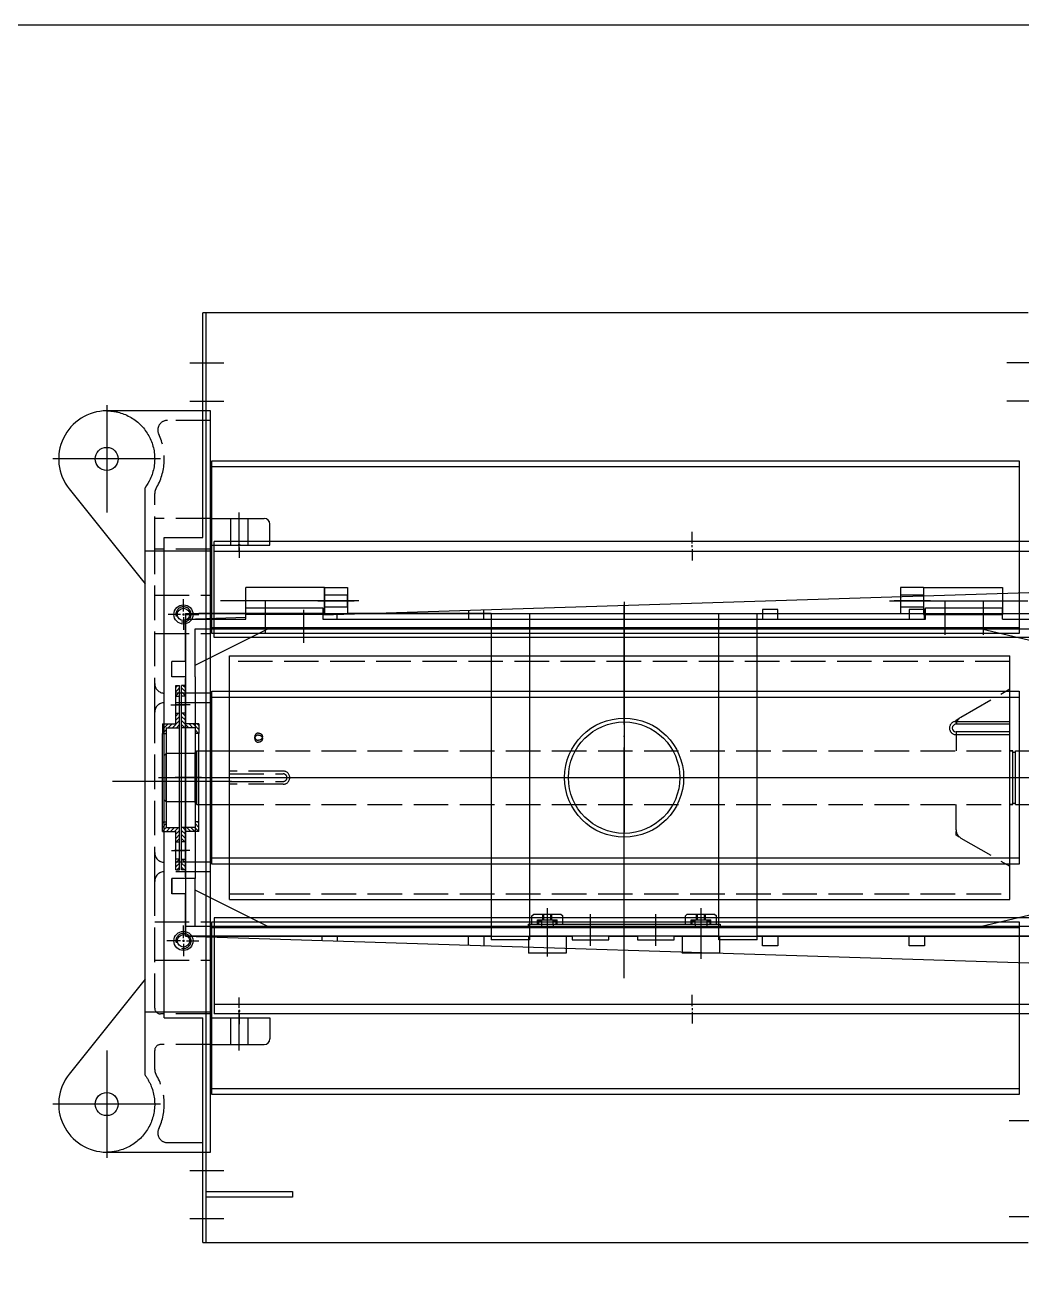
# Model space of a CAD drawing. Extents: x 66 to 2307, y 60 to 1695.
# Drawn here: x 734 to 1253, y 1042 to 1695 of the extents above; entities that cross this region are included whole.
import ezdxf
from ezdxf.enums import TextEntityAlignment as Align

# ---------------------------------------------------------------- set-up
doc = ezdxf.new("R2010")
doc.units = 0
doc.header["$LTSCALE"] = 6
doc.header["$MEASUREMENT"] = 0
for name, pattern in [('CENTER', [22, 20, -1, 0, -1]), ('DASHED', [4, 3, -1]), ('HATCH', [200000, 200000, 0]), ('THIN', [200000, 200000, 0])]:
    doc.linetypes.add(name, pattern=pattern)
doc.layers.get('0').update_dxf_attribs({"linetype": 'CONTINUOUS'})
for name, color, linetype in [('B-COVER', 7, 'CONTINUOUS'), ('BORDER', 7, 'CONTINUOUS'), ('COV-FIT', 2, 'CONTINUOUS'), ('L-FOOT', 140, 'CONTINUOUS'), ('R-FOOT', 140, 'CONTINUOUS'), ('ROLLCOVE', 3, 'CONTINUOUS'), ('ROLLER', 210, 'CONTINUOUS'), ('SCRNUT', 81, 'CONTINUOUS'), ('SIDEFOOT', 5, 'CONTINUOUS'), ('SOCKET', 4, 'CONTINUOUS'), ('STOPPICE', 5, 'CONTINUOUS'), ('TABLET', 212, 'CONTINUOUS')]:
    doc.layers.add(name, color=color, linetype=linetype)
doc.styles.add('CHINA', font='romans.shx', dxfattribs={"bigfont": 'chineset.shx'})

# ---------------------------------------------------------------- blocks, each defined once
blk = doc.blocks.new('A3HOR')
blk.add_lwpolyline([(-186.5, -155), (186.5, -155), (186.5, 117), (-186.5, 117), (-186.5, -155)])
at = {"color": 2, "linetype": 'CONTINUOUS', "style": 'CHINA'}
for height, p in [(2.8, (174.17, -123.79)), (3.5, (58.26, -126.91)), (2.8, (94.89, -126.92)), (2.8, (132.06, -126.75)), (3.5, (58.26, -132.91)), (2.8, (94.89, -132.93)), (2.8, (132.06, -132.53)), (3, (174.18, -132.52)), (2.8, (132.06, -138.55)), (2.8, (174.17, -138.67)), (5.2, (67.5, -145.25)), (2.8, (174.17, -148)), (2.8, (132.02, -151.37))]:
    blk.add_attdef('***', text='', height=height, dxfattribs=at).set_placement(p, align=Align.MIDDLE)
blk = doc.blocks.new('*X4')
at = {"color": 0, "linetype": 'HATCH'}
for p, q in [((1310.7, 311.56), (1313.68, 314.54)), ((1310.7, 313.68), (1311.56, 314.54)), ((1313.8, 312.54), (1315.7, 314.44)), ((1361.7, 313.77), (1362.47, 314.54)), ((1362.59, 312.54), (1364.59, 314.54)), ((1364.7, 312.53), (1366.7, 314.53)), ((1290.7, 306.41), (1291.83, 307.54)), ((1291.95, 305.54), (1293.95, 307.54)), ((1294.07, 305.54), (1296.07, 307.54)), ((1305.2, 306.06), (1306.68, 307.54)), ((1306.8, 305.54), (1308.8, 307.54)), ((1308.92, 305.54), (1312.7, 309.32)), ((1310.7, 309.44), (1312.7, 311.44)), ((1311.04, 305.54), (1312.7, 307.2)), ((1364.7, 310.41), (1366.7, 312.41)), ((1364.7, 308.28), (1366.7, 310.28)), ((1364.7, 306.16), (1366.7, 308.16)), ((1366.2, 305.54), (1368.2, 307.54)), ((1368.32, 305.54), (1370.32, 307.54)), ((1370.44, 305.54), (1372.2, 307.3)), ((1381.2, 305.69), (1383.05, 307.54)), ((1383.17, 305.54), (1385.17, 307.54)), ((1385.29, 305.54), (1386.7, 306.95)), ((1296.19, 305.54), (1296.2, 305.55))]:
    blk.add_line(p, q, dxfattribs=at)

msp = doc.modelspace()

# ---------------------------------------------------------------- linework, layer by layer
at = {"layer": 'B-COVER'}
for p, q in [((812.69, 1347.73), (812.69, 1350.62)), ((812.69, 1350.62), (814.69, 1350.62)), ((814.69, 1347.73), (814.69, 1350.62)), ((815.69, 1347.73), (815.69, 1350.62)), ((817.69, 1350.62), (815.69, 1350.62)), ((817.69, 1347.73), (817.69, 1350.62)), ((812.69, 1330.62), (812.69, 1347.73)), ((814.69, 1328.91), (814.69, 1347.73)), ((815.69, 1328.91), (815.69, 1347.73)), ((817.69, 1330.62), (817.69, 1347.73)), ((805.69, 1330.62), (805.69, 1325.62)), ((805.69, 1274.62), (805.69, 1325.62)), ((807.69, 1328.62), (807.69, 1302.62)), ((814.69, 1276.33), (814.69, 1328.91)), ((815.69, 1276.33), (815.69, 1328.91)), ((822.69, 1328.62), (822.69, 1302.62)), ((824.69, 1330.62), (824.69, 1325.62)), ((824.69, 1274.62), (824.69, 1325.62)), ((807.69, 1302.62), (807.69, 1276.62)), ((822.69, 1302.62), (822.69, 1276.62)), ((812.69, 1257.52), (812.69, 1274.72)), ((814.69, 1257.52), (814.69, 1276.33)), ((815.69, 1257.52), (815.69, 1276.33)), ((817.69, 1257.52), (817.69, 1274.72)), ((812.69, 1254.62), (812.69, 1257.52)), ((812.69, 1254.62), (814.69, 1254.62)), ((814.69, 1254.62), (814.69, 1257.52)), ((815.69, 1254.62), (815.69, 1257.52)), ((817.69, 1254.62), (815.69, 1254.62)), ((817.69, 1254.62), (817.69, 1257.52))]:
    msp.add_line(p, q, dxfattribs=at)
at = {"layer": 'B-COVER', "linetype": 'CONTINUOUS'}
for p, q in [((812.69, 1345.12), (814.69, 1345.12)), ((817.69, 1345.12), (815.69, 1345.12)), ((812.69, 1336.12), (814.69, 1336.12)), ((817.69, 1336.12), (815.69, 1336.12)), ((805.69, 1330.62), (812.69, 1330.62)), ((805.69, 1325.62), (807.69, 1325.62)), ((807.69, 1328.62), (814.69, 1328.62)), ((822.69, 1328.62), (815.69, 1328.62)), ((824.69, 1330.62), (817.69, 1330.62)), ((824.69, 1325.62), (822.69, 1325.62)), ((805.69, 1279.62), (807.69, 1279.62)), ((824.69, 1279.62), (822.69, 1279.62)), ((805.69, 1274.62), (812.69, 1274.62)), ((807.69, 1276.62), (814.69, 1276.62)), ((822.69, 1276.62), (815.69, 1276.62)), ((824.69, 1274.62), (817.69, 1274.62)), ((812.69, 1269.12), (814.69, 1269.12)), ((817.69, 1269.12), (815.69, 1269.12)), ((814.69, 1260.12), (812.69, 1260.12)), ((815.69, 1260.12), (817.69, 1260.12))]:
    msp.add_line(p, q, dxfattribs=at)
at = {"layer": 'B-COVER', "linetype": 'CENTER'}
for p, q in [((810.16, 1340.62), (818.03, 1340.62)), ((820.21, 1340.62), (812.34, 1340.62)), ((804.27, 1302.62), (817.97, 1302.62)), ((826.1, 1302.62), (812.4, 1302.62)), ((810.45, 1264.62), (818.33, 1264.62)), ((819.92, 1264.62), (812.05, 1264.62))]:
    msp.add_line(p, q, dxfattribs=at)
at = {"layer": 'COV-FIT', "linetype": 'CONTINUOUS'}
for p, q in [((890.19, 1401.62), (849.19, 1401.62)), ((849.19, 1387.62), (849.19, 1401.62)), ((890.19, 1387.62), (890.19, 1401.62)), ((890.19, 1397.87), (902.19, 1397.87)), ((902.19, 1391.37), (902.19, 1397.87)), ((1190.19, 1397.87), (1202.19, 1397.87)), ((1190.19, 1397.87), (1190.19, 1391.37)), ((1202.19, 1401.62), (1243.19, 1401.62)), ((1202.19, 1401.62), (1202.19, 1387.62)), ((1243.19, 1401.62), (1243.19, 1387.62)), ((902.19, 1391.37), (890.19, 1391.37)), ((1202.19, 1391.37), (1190.19, 1391.37)), ((890.19, 1387.62), (849.19, 1387.62)), ((1202.19, 1387.62), (1243.19, 1387.62))]:
    msp.add_line(p, q, dxfattribs=at)
at = {"layer": 'COV-FIT', "linetype": 'CENTER'}
for p, q in [((907.95, 1394.62), (835.91, 1394.62)), ((1184.42, 1394.62), (1256.46, 1394.62))]:
    msp.add_line(p, q, dxfattribs=at)
at = {"layer": 'L-FOOT', "linetype": 'CENTER'}
for p, q in [((845.69, 1425.55), (845.69, 1431)), ((845.69, 1425.55), (845.69, 1431)), ((1081.69, 1424.63), (1081.69, 1430.63)), ((1081.69, 1424.63), (1081.69, 1430.63)), ((845.19, 1424.05), (846.19, 1424.05)), ((845.19, 1424.05), (846.19, 1424.05)), ((845.69, 1423.55), (845.69, 1424.55)), ((845.69, 1423.55), (845.69, 1424.55)), ((845.69, 1422.55), (845.69, 1417.1)), ((845.69, 1422.55), (845.69, 1417.1)), ((1081.69, 1422.63), (1081.69, 1423.63)), ((1081.69, 1422.63), (1081.69, 1423.63)), ((1081.69, 1421.63), (1081.69, 1415.63)), ((1081.69, 1421.63), (1081.69, 1415.63))]:
    msp.add_line(p, q, dxfattribs=at)
at = {"layer": 'L-FOOT'}
for p, q in [((1378.69, 1425.62), (832.69, 1425.62)), ((1378.69, 1425.62), (832.69, 1425.62)), ((832.69, 1375.62), (832.69, 1425.62)), ((832.69, 1375.62), (832.69, 1425.62)), ((832.69, 1420.62), (1378.69, 1420.62)), ((832.69, 1420.62), (1378.69, 1420.62)), ((1378.69, 1375.62), (832.69, 1375.62)), ((1378.69, 1375.62), (832.69, 1375.62))]:
    msp.add_line(p, q, dxfattribs=at)
at = {"layer": 'R-FOOT'}
for p, q in [((1378.69, 1229.62), (832.69, 1229.62)), ((1378.69, 1229.62), (832.69, 1229.62)), ((832.69, 1229.62), (832.69, 1179.62)), ((832.69, 1229.62), (832.69, 1179.62)), ((832.69, 1184.62), (1378.69, 1184.62)), ((832.69, 1184.62), (1378.69, 1184.62)), ((1378.69, 1179.62), (832.69, 1179.62)), ((1378.69, 1179.62), (832.69, 1179.62))]:
    msp.add_line(p, q, dxfattribs=at)
at = {"layer": 'R-FOOT', "linetype": 'CENTER'}
for p, q in [((845.69, 1182.7), (845.69, 1188.15)), ((845.69, 1182.7), (845.69, 1188.15)), ((1081.69, 1183.62), (1081.69, 1189.62)), ((1081.69, 1183.62), (1081.69, 1189.62)), ((845.19, 1181.2), (846.19, 1181.2)), ((845.19, 1181.2), (846.19, 1181.2)), ((845.69, 1181.7), (845.69, 1180.7)), ((845.69, 1181.7), (845.69, 1180.7)), ((1081.69, 1182.62), (1081.69, 1181.62)), ((1081.69, 1182.62), (1081.69, 1181.62)), ((845.69, 1179.7), (845.69, 1174.25)), ((845.69, 1179.7), (845.69, 1174.25)), ((1081.69, 1180.62), (1081.69, 1174.62)), ((1081.69, 1180.62), (1081.69, 1174.62))]:
    msp.add_line(p, q, dxfattribs=at)
at = {"layer": 'ROLLCOVE', "linetype": 'CONTINUOUS'}
for p, q in [((889.19, 1387.39), (1338.19, 1401.62)), ((849.19, 1385.12), (849.19, 1391.12)), ((849.19, 1391.12), (889.19, 1391.12)), ((889.19, 1391.12), (889.19, 1385.12)), ((965.19, 1389.8), (965.19, 1385.12)), ((973.19, 1385.12), (973.19, 1390.12)), ((1126.19, 1390.12), (1118.19, 1390.12)), ((1118.19, 1390.12), (1118.19, 1385.12)), ((1126.19, 1385.12), (1126.19, 1390.12)), ((1202.69, 1390.12), (1194.69, 1390.12)), ((1194.69, 1390.12), (1194.69, 1385.12)), ((1202.69, 1385.12), (1202.69, 1390.12)), ((1203.19, 1391.12), (1243.19, 1391.12)), ((1203.19, 1385.12), (1203.19, 1391.12)), ((1243.19, 1385.12), (1243.19, 1391.12)), ((817.69, 1385.12), (849.19, 1386.12)), ((817.69, 1385.12), (817.71, 1385.13)), ((817.69, 1385.12), (849.19, 1385.12)), ((817.69, 1363.12), (817.69, 1385.12)), ((889.19, 1385.12), (1203.19, 1385.12)), ((896.69, 1385.12), (896.69, 1387.63)), ((1149.59, 1385.13), (1153.94, 1385.13)), ((1149.59, 1385.12), (1153.94, 1385.12)), ((1153.94, 1385.13), (1153.94, 1385.12)), ((1243.19, 1385.12), (1338.19, 1385.12)), ((822.69, 1380.12), (1338.19, 1380.12)), ((822.69, 1361.12), (860.69, 1380.12)), ((822.69, 1355.12), (822.69, 1380.12)), ((1232.36, 1380.12), (1269.59, 1371.33)), ((817.69, 1363.12), (810.69, 1363.12)), ((810.69, 1355.12), (810.69, 1363.12)), ((817.69, 1355.12), (810.69, 1355.12)), ((817.69, 1355.12), (817.69, 1250.12)), ((822.69, 1355.12), (822.69, 1250.12)), ((810.69, 1242.12), (810.69, 1250.12)), ((810.69, 1250.12), (810.69, 1242.12)), ((817.69, 1250.12), (810.69, 1250.12)), ((822.69, 1250.12), (817.69, 1250.12)), ((822.69, 1225.12), (822.69, 1250.12)), ((817.69, 1242.12), (810.69, 1242.12)), ((817.69, 1224.12), (817.69, 1242.12)), ((860.69, 1225.12), (822.69, 1244.12)), ((1269.59, 1233.92), (1232.36, 1225.12)), ((1338.19, 1225.12), (817.69, 1225.12)), ((817.69, 1220.12), (817.69, 1224.12)), ((817.69, 1220.12), (1338.19, 1203.62)), ((817.69, 1220.12), (1019.17, 1220.12)), ((888.69, 1220.12), (888.69, 1217.87)), ((896.69, 1220.12), (896.69, 1217.62)), ((965.19, 1215.45), (965.19, 1220.12)), ((973.19, 1220.12), (973.19, 1215.12)), ((1019.17, 1220.12), (1019.17, 1218.12)), ((1038.17, 1220.12), (1053.17, 1220.12)), ((1038.17, 1218.12), (1038.17, 1220.12)), ((1053.17, 1220.12), (1053.17, 1218.12)), ((1072.17, 1220.12), (1338.19, 1220.12)), ((1072.17, 1218.12), (1072.17, 1220.12)), ((1118.19, 1215.12), (1118.19, 1220.12)), ((1126.19, 1220.12), (1126.19, 1215.12)), ((1194.69, 1215.12), (1194.69, 1220.12)), ((1202.69, 1220.12), (1202.69, 1215.12)), ((1019.17, 1218.12), (1038.17, 1218.12)), ((1019.17, 1218.12), (1038.17, 1218.12)), ((1053.17, 1218.12), (1072.17, 1218.12)), ((1053.17, 1218.12), (1072.17, 1218.12)), ((1126.19, 1215.12), (1118.19, 1215.12)), ((1202.69, 1215.12), (1194.69, 1215.12)), ((1015.94, 1211.3), (996.44, 1211.3)), ((1095.94, 1211.3), (1076.44, 1211.3))]:
    msp.add_line(p, q, dxfattribs=at)
at = {"layer": 'ROLLCOVE', "linetype": 'CENTER'}
for p, q in [((859.19, 1394.92), (859.19, 1377.72)), ((879.19, 1390.07), (879.19, 1372.88)), ((1213.19, 1394.12), (1213.19, 1376.93)), ((1233.19, 1394.12), (1233.19, 1376.93)), ((817.69, 1302.62), (1365.59, 1302.62)), ((1006.19, 1230.52), (1006.19, 1209.55)), ((1028.67, 1215.12), (1028.67, 1231.6)), ((1062.67, 1215.12), (1062.67, 1231.6)), ((1086.19, 1229.32), (1086.19, 1208.35))]:
    msp.add_line(p, q, dxfattribs=at)
at = {"layer": 'ROLLCOVE', "linetype": 'DASHED'}
for p, q in [((996.44, 1220.12), (996.44, 1211.3)), ((1015.94, 1220.12), (1015.94, 1211.3)), ((1076.44, 1220.12), (1076.44, 1211.3)), ((1095.94, 1220.12), (1095.94, 1211.3))]:
    msp.add_line(p, q, dxfattribs=at)
at = {"layer": 'ROLLER', "linetype": 'CONTINUOUS'}
for p, q in [((840.59, 1366.12), (1247.09, 1366.12)), ((840.59, 1302.62), (840.59, 1366.12)), ((1247.09, 1239.12), (1247.09, 1366.12)), ((1247.09, 1330.45), (1219.09, 1330.45)), ((1247.09, 1326.45), (1219.09, 1326.45)), ((806.59, 1314.12), (807.59, 1315.12)), ((806.59, 1291.12), (806.59, 1314.12)), ((807.59, 1311.46), (807.59, 1315.12)), ((822.69, 1315.12), (807.59, 1315.12)), ((807.59, 1290.12), (807.59, 1311.46)), ((822.69, 1315.62), (823.69, 1316.62)), ((822.69, 1289.62), (822.69, 1315.62)), ((822.69, 1311.46), (822.69, 1290.12)), ((823.69, 1316.62), (840.59, 1316.62)), ((823.69, 1312.52), (823.69, 1316.62)), ((823.69, 1288.62), (823.69, 1312.52)), ((1247.09, 1316.62), (1248.59, 1316.62)), ((1248.59, 1316.62), (1247.09, 1316.62)), ((1248.59, 1288.62), (1248.59, 1316.62)), ((1250.09, 1316.62), (1268.49, 1316.62)), ((1250.09, 1288.62), (1250.09, 1316.62)), ((840.59, 1239.12), (840.59, 1302.62)), ((806.59, 1291.12), (807.59, 1290.12)), ((822.69, 1290.12), (807.59, 1290.12)), ((822.69, 1289.62), (823.69, 1288.62)), ((823.69, 1288.62), (840.59, 1288.62)), ((1247.09, 1288.62), (1248.59, 1288.62)), ((1248.59, 1288.62), (1247.09, 1288.62)), ((1250.09, 1288.62), (1268.49, 1288.62)), ((840.59, 1239.12), (1247.09, 1239.12))]:
    msp.add_line(p, q, dxfattribs=at)
at = {"layer": 'ROLLER', "linetype": 'DASHED'}
for p, q in [((1247.09, 1363.12), (840.59, 1363.12)), ((1221.59, 1334.07), (1247.09, 1348.79)), ((1219.09, 1326.45), (1219.09, 1316.62)), ((853.79, 1322.95), (853.79, 1323.95)), ((857.79, 1322.95), (857.79, 1323.95)), ((840.59, 1316.62), (1247.09, 1316.62)), ((868.59, 1306.06), (840.59, 1306.06)), ((840.59, 1304.62), (868.59, 1304.62)), ((840.59, 1300.62), (868.59, 1300.62)), ((868.59, 1299.19), (840.59, 1299.19)), ((840.59, 1288.62), (1247.09, 1288.62)), ((1219.09, 1275.51), (1219.09, 1288.62)), ((1221.59, 1271.18), (1247.09, 1256.46)), ((840.59, 1242.12), (1247.09, 1242.12))]:
    msp.add_line(p, q, dxfattribs=at)
at = {"layer": 'ROLLER', "linetype": 'THIN'}
for p, q in [((1219.09, 1332.62), (1220.72, 1333.57)), ((1219.09, 1330.74), (1219.09, 1332.62)), ((1219.09, 1331.89), (1247.09, 1331.89)), ((1219.09, 1325.02), (1247.09, 1325.02)), ((1219.09, 1272.62), (1219.09, 1274.51)), ((1220.72, 1271.68), (1219.09, 1272.62))]:
    msp.add_line(p, q, dxfattribs=at)
at = {"layer": 'ROLLER'}
for p, q in [((1248.59, 1315.87), (1250.09, 1315.87)), ((1248.59, 1289.37), (1250.09, 1289.37))]:
    msp.add_line(p, q, dxfattribs=at)
at = {"layer": 'ROLLER', "linetype": 'CENTER'}
msp.add_line((803.59, 1302.62), (1317.69, 1302.62), dxfattribs=at)
at = {"layer": 'ROLLER', "linetype": 'DASHED', "flags": 128}
for points in [[(855.79, 1325.83), (855.49, 1325.81), (855.38, 1325.79), (855.28, 1325.77), (855.21, 1325.75), (855.14, 1325.73), (855.08, 1325.71), (855.03, 1325.69), (854.98, 1325.67), (854.89, 1325.63), (854.81, 1325.59), (854.74, 1325.55), (854.67, 1325.51), (854.61, 1325.47), (854.55, 1325.43), (854.5, 1325.39), (854.45, 1325.35), (854.4, 1325.31), (854.36, 1325.27), (854.32, 1325.23), (854.28, 1325.19), (854.25, 1325.15), (854.21, 1325.11), (854.18, 1325.07), (854.15, 1325.03), (854.12, 1324.99), (854.09, 1324.95), (854.04, 1324.87), (854, 1324.79), (853.96, 1324.71), (853.92, 1324.63), (853.89, 1324.55), (853.86, 1324.47), (853.84, 1324.39), (853.82, 1324.31), (853.81, 1324.23), (853.8, 1324.15), (853.79, 1324.07), (853.79, 1323.99), (853.79, 1323.91), (853.79, 1323.83), (853.8, 1323.75), (853.81, 1323.67), (853.82, 1323.59), (853.84, 1323.51), (853.86, 1323.43), (853.89, 1323.35), (853.92, 1323.27), (853.96, 1323.19), (854, 1323.11), (854.04, 1323.03), (854.09, 1322.95), (854.12, 1322.91), (854.15, 1322.87), (854.18, 1322.83), (854.21, 1322.79), (854.25, 1322.75), (854.28, 1322.71), (854.32, 1322.67), (854.36, 1322.63), (854.4, 1322.59), (854.45, 1322.54), (854.5, 1322.5), (854.55, 1322.46), (854.61, 1322.42), (854.67, 1322.38), (854.74, 1322.34), (854.81, 1322.3), (854.89, 1322.26), (854.98, 1322.22), (855.21, 1322.14), (855.79, 1322.06)], [(855.79, 1324.83), (855.49, 1324.81), (855.38, 1324.79), (855.28, 1324.77), (855.21, 1324.75), (855.08, 1324.71), (854.98, 1324.67), (854.89, 1324.63), (854.81, 1324.59), (854.74, 1324.55), (854.67, 1324.51), (854.61, 1324.47), (854.55, 1324.43), (854.5, 1324.39), (854.45, 1324.35), (854.4, 1324.31), (854.36, 1324.27), (854.32, 1324.23), (854.28, 1324.19), (854.25, 1324.15), (854.21, 1324.11), (854.18, 1324.07), (854.15, 1324.03), (854.12, 1323.99), (854.09, 1323.95), (854.04, 1323.87), (854, 1323.79), (853.96, 1323.71), (853.92, 1323.63), (853.89, 1323.55), (853.86, 1323.47), (853.84, 1323.39), (853.82, 1323.31), (853.81, 1323.23), (853.8, 1323.15), (853.79, 1323.07), (853.79, 1322.99), (853.79, 1322.91), (853.79, 1322.83), (853.8, 1322.75), (853.81, 1322.67), (853.82, 1322.59), (853.84, 1322.51), (853.86, 1322.43), (853.89, 1322.35), (853.92, 1322.27), (853.96, 1322.19), (854, 1322.11), (854.04, 1322.03), (854.09, 1321.95), (854.12, 1321.91), (854.15, 1321.87), (854.18, 1321.83), (854.21, 1321.79), (854.25, 1321.75), (854.28, 1321.71), (854.32, 1321.67), (854.36, 1321.63), (854.4, 1321.58), (854.45, 1321.54), (854.5, 1321.5), (854.55, 1321.46), (854.61, 1321.42), (854.67, 1321.38), (854.74, 1321.34), (854.81, 1321.3), (854.89, 1321.26), (854.98, 1321.22), (855.08, 1321.18), (855.21, 1321.14), (855.38, 1321.1), (855.79, 1321.06)], [(855.79, 1325.83), (856.08, 1325.81), (856.2, 1325.79), (856.29, 1325.77), (856.36, 1325.75), (856.43, 1325.73), (856.49, 1325.71), (856.54, 1325.69), (856.59, 1325.67), (856.68, 1325.63), (856.76, 1325.59), (856.84, 1325.55), (856.9, 1325.51), (856.96, 1325.47), (857.02, 1325.43), (857.07, 1325.39), (857.12, 1325.35), (857.17, 1325.31), (857.21, 1325.27), (857.25, 1325.23), (857.29, 1325.19), (857.33, 1325.15), (857.36, 1325.11), (857.39, 1325.07), (857.42, 1325.03), (857.45, 1324.99), (857.48, 1324.95), (857.53, 1324.87), (857.57, 1324.79), (857.61, 1324.71), (857.65, 1324.63), (857.68, 1324.55), (857.71, 1324.47), (857.73, 1324.39), (857.75, 1324.31), (857.76, 1324.23), (857.77, 1324.15), (857.78, 1324.07), (857.79, 1323.99), (857.79, 1323.91), (857.78, 1323.83), (857.77, 1323.75), (857.76, 1323.67), (857.75, 1323.59), (857.73, 1323.51), (857.71, 1323.43), (857.68, 1323.35), (857.65, 1323.27), (857.61, 1323.19), (857.57, 1323.11), (857.53, 1323.03), (857.48, 1322.95), (857.45, 1322.91), (857.42, 1322.87), (857.39, 1322.83), (857.36, 1322.79), (857.33, 1322.75), (857.29, 1322.71), (857.25, 1322.67), (857.21, 1322.63), (857.17, 1322.59), (857.12, 1322.54), (857.07, 1322.5), (857.02, 1322.46), (856.96, 1322.42), (856.9, 1322.38), (856.84, 1322.34), (856.76, 1322.3), (856.68, 1322.26), (856.59, 1322.22), (856.36, 1322.14), (855.79, 1322.06)], [(855.79, 1324.83), (856.08, 1324.81), (856.2, 1324.79), (856.29, 1324.77), (856.36, 1324.75), (856.49, 1324.71), (856.59, 1324.67), (856.68, 1324.63), (856.76, 1324.59), (856.84, 1324.55), (856.9, 1324.51), (856.96, 1324.47), (857.02, 1324.43), (857.07, 1324.39), (857.12, 1324.35), (857.17, 1324.31), (857.21, 1324.27), (857.25, 1324.23), (857.29, 1324.19), (857.33, 1324.15), (857.36, 1324.11), (857.39, 1324.07), (857.42, 1324.03), (857.45, 1323.99), (857.48, 1323.95), (857.53, 1323.87), (857.57, 1323.79), (857.61, 1323.71), (857.65, 1323.63), (857.68, 1323.55), (857.71, 1323.47), (857.73, 1323.39), (857.75, 1323.31), (857.76, 1323.23), (857.77, 1323.15), (857.78, 1323.07), (857.79, 1322.99), (857.79, 1322.91), (857.78, 1322.83), (857.77, 1322.75), (857.76, 1322.67), (857.75, 1322.59), (857.73, 1322.51), (857.71, 1322.43), (857.68, 1322.35), (857.65, 1322.27), (857.61, 1322.19), (857.57, 1322.11), (857.53, 1322.03), (857.48, 1321.95), (857.45, 1321.91), (857.42, 1321.87), (857.39, 1321.83), (857.36, 1321.79), (857.33, 1321.75), (857.29, 1321.71), (857.25, 1321.67), (857.21, 1321.63), (857.17, 1321.58), (857.12, 1321.54), (857.07, 1321.5), (857.02, 1321.46), (856.96, 1321.42), (856.9, 1321.38), (856.84, 1321.34), (856.76, 1321.3), (856.68, 1321.26), (856.59, 1321.22), (856.49, 1321.18), (856.36, 1321.14), (856.2, 1321.1), (855.79, 1321.06)]]:
    msp.add_lwpolyline(points, dxfattribs=at)
at = {"layer": 'ROLLER', "linetype": 'THIN'}
msp.add_arc((1219.09, 1328.45), 3.44, 90, 270, dxfattribs=at)
at = {"layer": 'ROLLER', "linetype": 'DASHED'}
for centre, radius, start, end in [((1224.09, 1329.74), 5, 120, 171.75824), ((868.59, 1302.62), 3.44, 270, 90), ((868.59, 1302.62), 2, 270, 90), ((1224.09, 1275.51), 5, 180, 240)]:
    msp.add_arc(centre, radius, start, end, dxfattribs=at)
at = {"layer": 'ROLLER', "linetype": 'CONTINUOUS'}
msp.add_arc((1219.09, 1328.45), 2, 90, 270, dxfattribs=at)
at = {"layer": 'SCRNUT', "linetype": 'CENTER'}
for p, q in [((1006.19, 1234.62), (1006.19, 1223.06)), ((1086.19, 1234.62), (1086.19, 1223.06))]:
    msp.add_line(p, q, dxfattribs=at)
at = {"layer": 'SCRNUT', "linetype": 'CONTINUOUS'}
for p, q in [((998.09, 1230.62), (999.09, 1231.62)), ((998.09, 1226.32), (998.09, 1230.62)), ((999.09, 1231.62), (1013.29, 1231.62)), ((1013.29, 1231.62), (1014.29, 1230.62)), ((1014.29, 1226.32), (1014.29, 1230.62)), ((1078.09, 1230.62), (1079.09, 1231.62)), ((1078.09, 1226.32), (1078.09, 1230.62)), ((1079.09, 1231.62), (1093.29, 1231.62)), ((1093.29, 1231.62), (1094.29, 1230.62)), ((1094.29, 1226.32), (1094.29, 1230.62)), ((998.09, 1226.32), (1001.09, 1226.32)), ((1011.29, 1226.32), (1014.29, 1226.32)), ((1078.09, 1226.32), (1081.09, 1226.32)), ((1091.29, 1226.32), (1094.29, 1226.32))]:
    msp.add_line(p, q, dxfattribs=at)
at = {"layer": 'SCRNUT', "linetype": 'DASHED'}
for p, q in [((1001.09, 1226.32), (1001.09, 1228.62)), ((1001.09, 1228.62), (1011.29, 1228.62)), ((1003.81, 1228.62), (1003.81, 1231.62)), ((1004.34, 1228.62), (1004.34, 1231.62)), ((1008.04, 1228.62), (1008.04, 1231.62)), ((1008.57, 1228.62), (1008.57, 1231.62)), ((1011.29, 1226.32), (1011.29, 1228.62)), ((1081.09, 1228.62), (1091.29, 1228.62)), ((1081.09, 1226.32), (1081.09, 1228.62)), ((1083.81, 1228.62), (1083.81, 1231.62)), ((1084.34, 1228.62), (1084.34, 1231.62)), ((1088.04, 1228.62), (1088.04, 1231.62)), ((1088.57, 1228.62), (1088.57, 1231.62)), ((1091.29, 1226.32), (1091.29, 1228.62))]:
    msp.add_line(p, q, dxfattribs=at)
at = {"layer": 'SIDEFOOT', "linetype": 'CENTER'}
for p, q in [((776.69, 1496.62), (776.69, 1440.62)), ((804.69, 1468.62), (748.69, 1468.62)), ((845.69, 1420.62), (845.69, 1440.62)), ((816.69, 1389.12), (816.69, 1394.57)), ((815.19, 1387.62), (809.74, 1387.62)), ((816.19, 1387.62), (817.19, 1387.62)), ((816.69, 1388.12), (816.69, 1387.12)), ((816.69, 1386.12), (816.69, 1380.67)), ((818.19, 1387.62), (823.64, 1387.62)), ((841.72, 1300.62), (779.78, 1300.62)), ((816.69, 1219.12), (816.69, 1224.57)), ((815.19, 1217.62), (809.74, 1217.62)), ((816.19, 1217.62), (817.19, 1217.62)), ((816.69, 1218.12), (816.69, 1217.12)), ((816.69, 1216.12), (816.69, 1210.67)), ((818.19, 1217.62), (823.64, 1217.62)), ((845.69, 1160.62), (845.69, 1180.62)), ((776.69, 1160.62), (776.69, 1104.62)), ((804.69, 1132.62), (748.69, 1132.62))]:
    msp.add_line(p, q, dxfattribs=at)
at = {"layer": 'SIDEFOOT'}
for p, q in [((830.69, 1493.62), (776.69, 1493.62)), ((830.69, 1420.62), (830.69, 1493.62)), ((757.17, 1453), (796.69, 1403.62)), ((796.69, 1420.62), (796.69, 1453.62)), ((830.69, 1437.62), (858.69, 1437.62)), ((861.69, 1423.62), (861.69, 1434.62)), ((830.69, 1423.62), (861.69, 1423.62)), ((796.69, 1180.62), (796.69, 1420.62)), ((830.69, 1420.62), (796.69, 1420.62)), ((830.69, 1180.62), (830.69, 1420.62)), ((796.69, 1197.62), (757.17, 1148.25)), ((796.69, 1147.62), (796.69, 1180.62)), ((796.69, 1180.62), (830.69, 1180.62)), ((830.69, 1107.62), (830.69, 1180.62)), ((830.69, 1177.62), (861.69, 1177.62)), ((861.69, 1177.62), (861.69, 1166.62)), ((830.69, 1163.62), (858.69, 1163.62)), ((776.69, 1107.62), (830.69, 1107.62)), ((776.69, 1107.62), (776.69, 1107.62))]:
    msp.add_line(p, q, dxfattribs=at)
at = {"layer": 'SIDEFOOT', "linetype": 'DASHED'}
for p, q in [((830.69, 1488.62), (808.31, 1488.62)), ((801.69, 1420.62), (801.69, 1450.6)), ((830.69, 1437.62), (801.69, 1437.62)), ((841.19, 1437.62), (841.19, 1423.62)), ((850.19, 1437.62), (850.19, 1423.62)), ((830.69, 1421.62), (801.69, 1421.62)), ((801.69, 1336.65), (801.69, 1420.62)), ((801.69, 1397.62), (830.69, 1397.62)), ((801.69, 1377.62), (830.69, 1377.62)), ((830.69, 1346.65), (806.69, 1346.65)), ((830.69, 1341.65), (806.69, 1341.65)), ((801.69, 1248.6), (801.69, 1336.65)), ((830.69, 1258.6), (806.69, 1258.6)), ((830.69, 1253.6), (806.69, 1253.6)), ((801.69, 1182.62), (801.69, 1248.6)), ((801.69, 1227.62), (830.69, 1227.62)), ((801.69, 1207.62), (830.69, 1207.62)), ((830.69, 1179.62), (804.69, 1179.62)), ((841.19, 1177.62), (841.19, 1163.62)), ((850.19, 1177.62), (850.19, 1163.62)), ((830.69, 1163.62), (804.69, 1163.62)), ((801.69, 1150.65), (801.69, 1160.62)), ((808.31, 1112.62), (830.69, 1112.62))]:
    msp.add_line(p, q, dxfattribs=at)
at = {"layer": 'SIDEFOOT', "flags": 128}
for points in [[(776.69, 1493.62), (777.11, 1493.62), (777.52, 1493.61), (777.94, 1493.59), (778.36, 1493.57), (778.77, 1493.54), (779.19, 1493.5), (779.61, 1493.45), (780.02, 1493.4), (780.43, 1493.34), (780.85, 1493.28), (781.26, 1493.2), (781.67, 1493.12), (782.08, 1493.04), (782.48, 1492.94), (783.29, 1492.74), (784.09, 1492.5), (784.89, 1492.24), (785.67, 1491.95), (786.45, 1491.64), (787.21, 1491.3), (787.96, 1490.94), (788.7, 1490.55), (789.43, 1490.13), (790.14, 1489.7), (790.84, 1489.24), (791.52, 1488.75), (792.18, 1488.24), (792.83, 1487.72), (793.46, 1487.17), (794.07, 1486.6), (794.66, 1486), (795.23, 1485.39), (795.78, 1484.77), (796.31, 1484.12), (796.81, 1483.45), (797.3, 1482.77), (797.76, 1482.08), (798.2, 1481.36), (798.61, 1480.64), (799, 1479.9), (799.36, 1479.15), (799.7, 1478.38), (800.02, 1477.61), (800.3, 1476.83), (800.56, 1476.03), (800.8, 1475.23), (801.01, 1474.42), (801.19, 1473.6), (801.34, 1472.78), (801.46, 1471.96), (801.56, 1471.13), (801.63, 1470.29), (801.67, 1469.46), (801.69, 1468.62), (801.67, 1467.79), (801.63, 1466.95), (801.56, 1466.12), (801.46, 1465.29), (801.34, 1464.47), (801.19, 1463.64), (801.01, 1462.83), (800.8, 1462.02), (800.56, 1461.22), (800.3, 1460.42), (800.02, 1459.64), (799.7, 1458.86), (799.36, 1458.1), (798.78, 1456.93), (798.14, 1455.79), (797.44, 1454.69), (796.69, 1453.62)], [(796.69, 1147.62), (796.94, 1147.29), (797.18, 1146.95), (797.41, 1146.6), (797.64, 1146.26), (797.87, 1145.9), (798.09, 1145.55), (798.3, 1145.19), (798.51, 1144.82), (798.71, 1144.46), (798.9, 1144.09), (799.09, 1143.72), (799.27, 1143.34), (799.45, 1142.96), (799.62, 1142.58), (799.94, 1141.81), (800.23, 1141.03), (800.5, 1140.23), (800.74, 1139.43), (800.96, 1138.63), (801.14, 1137.81), (801.3, 1136.99), (801.44, 1136.17), (801.54, 1135.34), (801.62, 1134.51), (801.67, 1133.67), (801.69, 1132.84), (801.68, 1132), (801.64, 1131.17), (801.58, 1130.33), (801.49, 1129.5), (801.37, 1128.68), (801.23, 1127.85), (801.05, 1127.04), (800.85, 1126.22), (800.63, 1125.42), (800.37, 1124.62), (800.09, 1123.84), (799.79, 1123.06), (799.45, 1122.29), (799.1, 1121.54), (798.71, 1120.8), (798.3, 1120.07), (797.87, 1119.35), (797.42, 1118.65), (796.94, 1117.97), (796.44, 1117.3), (795.92, 1116.65), (795.37, 1116.01), (794.8, 1115.4), (794.22, 1114.8), (793.61, 1114.23), (792.99, 1113.67), (792.35, 1113.14), (791.69, 1112.62), (791.01, 1112.13), (790.32, 1111.67), (789.61, 1111.22), (788.89, 1110.8), (788.15, 1110.41), (787.4, 1110.04), (786.64, 1109.69), (785.87, 1109.37), (785.09, 1109.08), (784.3, 1108.81), (783.5, 1108.57), (782.69, 1108.36), (781.88, 1108.17), (780.59, 1107.93), (779.3, 1107.76), (777.99, 1107.66), (776.69, 1107.62)]]:
    msp.add_lwpolyline(points, dxfattribs=at)
at = {"layer": 'SIDEFOOT'}
for centre in [(776.69, 1468.62), (776.69, 1132.62)]:
    msp.add_circle(centre, 6, dxfattribs=at)
at = {"layer": 'SIDEFOOT', "linetype": 'CONTINUOUS'}
for centre in [(816.69, 1387.62), (816.69, 1217.62)]:
    msp.add_circle(centre, 3.25, dxfattribs=at)
at = {"layer": 'SIDEFOOT'}
for centre, radius, start, end in [((776.69, 1468.62), 25, 90, 218.67086), ((776.69, 1468.62), 25, 78.94104, 90), ((858.69, 1434.62), 3, 0, 90), ((858.69, 1166.62), 3, 270, 0), ((776.69, 1132.62), 25, 141.32914, 270.00002), ((776.69, 1132.62), 25, 270.00001, 281.05957)]:
    msp.add_arc(centre, radius, start, end, dxfattribs=at)
at = {"layer": 'SIDEFOOT', "linetype": 'DASHED'}
for centre, radius, start, end in [((808.31, 1483.62), 5, 90, 205.37639), ((776.69, 1468.62), 30, 328.99538, 25.37639), ((806.69, 1450.6), 5, 148.99538, 180), ((806.69, 1351.65), 5, 180, 270), ((806.69, 1336.65), 5, 90, 180), ((806.69, 1263.6), 5, 180, 270), ((806.69, 1248.6), 5, 90, 180), ((804.69, 1182.62), 3, 180, 270), ((804.69, 1160.62), 3, 90, 180), ((806.69, 1150.65), 5, 180, 211.00091), ((776.69, 1132.62), 30, 334.62255, 31.00091), ((808.31, 1117.62), 5, 154.62255, 270)]:
    msp.add_arc(centre, radius, start, end, dxfattribs=at)
at = {"layer": 'SIDEFOOT', "linetype": 'THIN'}
for centre in [(816.69, 1387.62), (816.69, 1217.62)]:
    msp.add_arc(centre, 3.95, 255, 195, dxfattribs=at)
at = {"layer": 'SOCKET', "linetype": 'CONTINUOUS'}
for p, q in [((890.19, 1401.62), (890.19, 1388.12)), ((890.19, 1401.62), (902.19, 1401.62)), ((902.19, 1401.62), (902.19, 1388.12)), ((1190.19, 1401.62), (1190.19, 1388.12)), ((1202.19, 1401.62), (1190.19, 1401.62)), ((1202.19, 1401.62), (1202.19, 1388.12)), ((817.69, 1388.12), (890.19, 1388.12)), ((817.69, 1388.12), (817.69, 1354.21)), ((890.19, 1388.12), (824.69, 1388.12)), ((890.19, 1388.12), (1202.19, 1388.12)), ((976.88, 1388.12), (902.19, 1388.12)), ((976.88, 1388.12), (976.88, 1349.39)), ((996.88, 1388.12), (996.88, 1349.39)), ((1095.49, 1349.39), (1095.49, 1388.12)), ((1115.49, 1349.39), (1115.49, 1388.12)), ((1202.19, 1388.12), (1274.69, 1388.12)), ((817.69, 1251.04), (817.69, 1354.21)), ((976.88, 1349.39), (976.88, 1255.86)), ((996.88, 1349.39), (996.88, 1255.86)), ((1095.49, 1255.86), (1095.49, 1349.39)), ((1115.49, 1255.86), (1115.49, 1349.39)), ((976.88, 1255.86), (976.88, 1218.12)), ((996.88, 1255.86), (996.88, 1218.12)), ((1095.49, 1218.12), (1095.49, 1255.86)), ((1115.49, 1218.12), (1115.49, 1255.86)), ((817.69, 1251.04), (817.69, 1220.12)), ((976.88, 1220.12), (817.69, 1220.12)), ((1095.49, 1220.12), (996.88, 1220.12)), ((1274.69, 1220.12), (1115.49, 1220.12)), ((996.88, 1218.12), (976.88, 1218.12)), ((1115.49, 1218.12), (1095.49, 1218.12))]:
    msp.add_line(p, q, dxfattribs=at)
at = {"layer": 'SOCKET', "linetype": 'CENTER'}
for p, q in [((886.62, 1394.62), (905.56, 1394.62)), ((1046.19, 1394.22), (1046.19, 1270.62)), ((1046.19, 1198.28), (1046.19, 1392.62)), ((1205.75, 1394.62), (1186.81, 1394.62)), ((1014.19, 1302.62), (1078.19, 1302.62))]:
    msp.add_line(p, q, dxfattribs=at)
at = {"layer": 'SOCKET', "linetype": 'CONTINUOUS'}
for radius in [31, 29]:
    msp.add_circle((1046.19, 1302.62), radius, dxfattribs=at)
at = {"layer": 'STOPPICE', "linetype": 'CONTINUOUS'}
for p, q in [((1001.59, 1228.12), (1001.59, 1226.32)), ((1001.59, 1228.12), (1003.19, 1228.12)), ((1003.19, 1228.12), (1003.19, 1226.32)), ((1009.19, 1226.32), (1009.19, 1228.12)), ((1009.19, 1228.12), (1010.79, 1228.12)), ((1010.79, 1226.32), (1010.79, 1228.12)), ((1081.59, 1226.32), (1081.59, 1228.12)), ((1083.19, 1228.12), (1081.59, 1228.12)), ((1083.19, 1226.32), (1083.19, 1228.12)), ((1089.19, 1228.12), (1089.19, 1226.32)), ((1090.79, 1228.12), (1089.19, 1228.12)), ((1090.79, 1228.12), (1090.79, 1226.32)), ((996.19, 1226.32), (1096.19, 1226.32)), ((996.19, 1226.32), (996.19, 1225.12)), ((996.19, 1225.12), (1096.19, 1225.12)), ((1096.19, 1226.32), (1096.19, 1225.12))]:
    msp.add_line(p, q, dxfattribs=at)
at = {"layer": 'STOPPICE', "linetype": 'DASHED'}
for p, q in [((1003.19, 1226.32), (1003.19, 1225.12)), ((1009.19, 1226.32), (1009.19, 1225.12)), ((1083.19, 1226.32), (1083.19, 1225.12)), ((1089.19, 1226.32), (1089.19, 1225.12))]:
    msp.add_line(p, q, dxfattribs=at)
at = {"layer": 'TABLET'}
for p, q in [((1256.69, 1544.62), (826.69, 1544.62)), ((826.69, 1427.62), (826.69, 1544.62)), ((828.49, 1060.62), (828.49, 1544.62)), ((831.49, 1467.62), (1251.89, 1467.62)), ((831.49, 1377.62), (831.49, 1467.62)), ((831.49, 1464.62), (1251.89, 1464.62)), ((1251.89, 1467.62), (1251.89, 1377.62)), ((806.69, 1177.62), (806.69, 1427.62)), ((806.69, 1427.62), (826.69, 1427.62)), ((1251.89, 1380.62), (831.49, 1380.62)), ((1251.89, 1377.62), (831.49, 1377.62)), ((831.49, 1347.62), (1251.89, 1347.62)), ((831.49, 1257.62), (831.49, 1347.62)), ((831.49, 1344.62), (1251.89, 1344.62)), ((1251.89, 1347.62), (1251.89, 1257.62)), ((1251.89, 1260.62), (831.49, 1260.62)), ((1251.89, 1257.62), (831.49, 1257.62)), ((831.49, 1227.62), (1251.89, 1227.62)), ((831.49, 1137.62), (831.49, 1227.62)), ((1251.89, 1227.62), (1251.89, 1137.62)), ((831.49, 1224.62), (1251.89, 1224.62)), ((806.69, 1177.62), (826.69, 1177.62)), ((826.69, 1060.62), (826.69, 1177.62)), ((1251.89, 1140.62), (831.49, 1140.62)), ((1251.89, 1137.62), (831.49, 1137.62)), ((828.49, 1087.12), (873.49, 1087.12)), ((873.49, 1084.12), (828.49, 1084.12)), ((873.49, 1087.12), (873.49, 1084.12)), ((826.69, 1060.62), (1251.69, 1060.62)), ((1251.69, 1060.62), (1256.69, 1060.62))]:
    msp.add_line(p, q, dxfattribs=at)
at = {"layer": 'TABLET', "linetype": 'CENTER'}
for p, q in [((820.01, 1518.62), (837.78, 1518.62)), ((1263.36, 1518.62), (1245.6, 1518.62)), ((820.01, 1498.62), (837.78, 1498.62)), ((1263.36, 1498.62), (1245.6, 1498.62)), ((816.69, 1389.12), (816.69, 1395.62)), ((815.19, 1387.62), (808.69, 1387.62)), ((817.19, 1387.62), (816.19, 1387.62)), ((816.69, 1388.12), (816.69, 1387.12)), ((816.69, 1386.12), (816.69, 1379.62)), ((818.19, 1387.62), (824.69, 1387.62)), ((816.69, 1219.12), (816.69, 1225.62)), ((815.19, 1217.62), (807.94, 1217.62)), ((817.19, 1217.62), (816.19, 1217.62)), ((816.69, 1218.12), (816.69, 1217.12)), ((816.69, 1216.12), (816.69, 1209.62)), ((818.19, 1217.62), (824.69, 1217.62)), ((1246.71, 1124.12), (1265.83, 1124.12)), ((820.01, 1098.12), (837.78, 1098.12)), ((820.01, 1073.12), (837.78, 1073.12)), ((1246.71, 1074.12), (1265.83, 1074.12))]:
    msp.add_line(p, q, dxfattribs=at)
at = {"layer": 'TABLET'}
for centre in [(816.69, 1387.62), (816.69, 1217.62)]:
    msp.add_circle(centre, 5, dxfattribs=at)

# ---------------------------------------------------------------- block references
at = {"layer": 'B-COVER', "linetype": 'HATCH', "xscale": -1, "rotation": 89.99999999999999}
msp.add_blockref('*X4', (1120.22, 2641.33), dxfattribs=at)
at = {"layer": 'B-COVER', "linetype": 'HATCH', "rotation": 270}
msp.add_blockref('*X4', (510.15, 2641.33), dxfattribs=at)
at = {"layer": 'BORDER', "color": 7, "linetype": 'CONTINUOUS', "xscale": 6, "yscale": 6, "zscale": 6}
msp.add_blockref('A3HOR', (1185.34, 992.51), dxfattribs=at)

doc.saveas('drawing.dxf')
